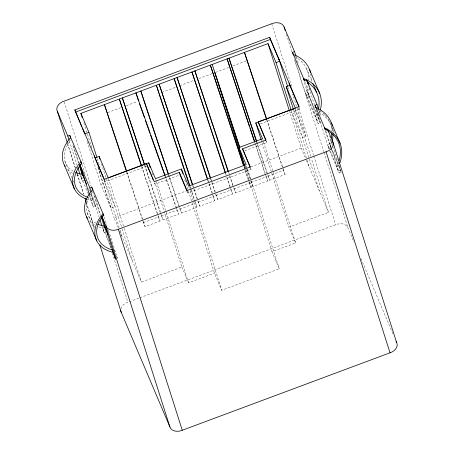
<?xml version="1.0" encoding="UTF-8"?>
<svg xmlns="http://www.w3.org/2000/svg" width="454" height="454" viewBox="0 0 454 454"><rect width="100%" height="100%" fill="white"/><g stroke="black" fill="none" stroke-linecap="round" stroke-linejoin="round"><path stroke-width="0.34" stroke-dasharray="2.27 1.7" d="M107.689 112.592L120.673 107.751M126.286 105.663L137.261 101.571M161.789 92.423L176.107 87.089M179.688 85.749L193.268 80.687M198.778 78.633L212.313 73.588M215.451 72.419L229.741 67.09M232.868 65.926L246.42 60.87M82.798 175.59L80.852 176.317A37.427 25.81 -23 0 1 76.437 175.062M84.325 180.386L82.378 181.112L81.448 178.921L82.747 178.439M315.978 109.567L320.263 123.045L318.248 123.8L306.217 95.453L308.232 94.699L303.947 81.221M104.505 180.476L105.056 181.765L147.295 166.016M260.335 123.868L299.901 109.119L299.509 107.893M100.828 184.403L104.993 182.854L115.089 206.632L110.924 208.182L100.828 184.403L86.697 139.968M295.032 109.726L295.889 112.422L292.325 113.75L302.415 137.528L305.979 136.2L292.575 94.04M93.019 199.675L91.072 200.401A37.427 25.81 -23 0 1 87.264 199.363M91.385 193.824L95.425 206.542L93.479 207.268L92.599 205.197L94.546 204.47L90.698 193.892M154.456 182.894L155.007 184.188L180.085 174.841M244.644 150.773L266.731 142.533L266.345 141.308M118.398 227.97L114.107 217.852L186.39 190.901M250.727 166.913L301.223 148.089L289.436 111.02M187.252 191.713L187.803 193.012L251.056 169.427L250.665 168.201M104.783 227.318L102.831 228.05A37.523 25.878 -23 0 1 98.473 226.767M110.152 245.291L102.831 228.05L104.414 233.027L103.506 230.887L104.812 230.405M330.228 147.896L328.719 148.458L318.214 115.435M143.39 222.602L158.321 217.035L160.041 221.081L145.11 226.648L143.39 222.602L126.666 172.094M161.34 215.911L177.032 210.06L178.751 214.106L163.06 219.957L160.449 213.215M179.79 209.033L195.339 203.233L197.053 207.285L181.504 213.079L179.341 207.682M198.137 202.189L213.108 196.61L214.827 200.657L199.856 206.241L197.694 200.85M216.036 195.515L230.91 189.971L232.63 194.023L217.755 199.567L215.593 194.17M233.838 188.881L249.308 183.115L251.028 187.162L235.558 192.927L233.39 187.53M251.153 182.423L266.089 176.856L267.809 180.908L252.872 186.475L250.262 179.733M267.928 176.169L283.415 170.398L285.135 174.444L269.648 180.221L267.485 174.824M338.82 165.597L336.806 166.351L338.287 170.999L340.301 170.25L338.82 165.597L331.267 147.8M329.649 150.654L339.161 173.065L341.175 172.31L333.247 147.374M119.743 231.131L141.376 282.093L181.85 267.003L155.132 182.996M192.036 202.603L214.481 273.172L221.734 290.254L279.272 268.796L272.025 251.715L295.645 242.913L288.926 227.085L328.492 212.33L311.393 158.565M129.237 301.711L139.196 298M139.855 297.75L335.665 224.747A9.551 6.901 -17.6 0 1 347.997 227.965L354.075 242.283M181.85 267.003L188.569 282.831L214.481 273.172M330.285 123.289L329.383 121.156A48.618 33.528 -23 0 1 331.789 131.246M334.263 132.659L331.051 125.083A48.618 33.528 -23 0 1 332.788 131.791M306.467 68.497L311.983 81.493M309.316 88.326A48.601 33.517 -23 0 1 307.67 92.207L317.879 116.258L319.355 120.906M331.42 142.04A51.682 35.639 -23 0 1 330.183 145.257L330.994 147.164M308.232 94.699L320.263 123.045M341.175 172.31L331.028 147.913M308.175 85.63A50.212 34.629 -23 0 1 305.656 92.962L315.859 117.007L317.34 121.661M330.784 139.191A48.618 33.528 -23 0 1 328.168 146.006L329.303 148.674A48.618 33.528 -23 0 0 331.919 141.858M330.376 151.199L336.806 166.351A48.618 33.528 -23 0 0 338.429 162.634M299.356 107.836L299.901 109.119M360.981 258.559L393.312 334.723M295.889 112.422L305.979 136.2M301.223 148.089L306.058 159.473M306.325 160.103L328.492 212.33M266.18 141.239L266.731 142.533M250.506 168.133L251.056 169.427M88.485 188.688L89.591 191.293M114.544 250.313L115.089 251.59L114.726 250.455M94.546 204.47L95.425 206.542M116.4 255.931L117.223 257.861M88.314 193.892L80.852 176.317L82.378 181.112M88.587 194.545L92.599 205.197M110.418 245.932L111.236 247.85M87.191 212.807L94.239 229.412M65.013 161.397L71.919 177.673M73.304 180.925L73.854 182.23M165.341 176.135L178.751 214.106M164.995 175.965L175.851 206.718M176.09 207.382L177.032 210.06M266.804 119.459L285.135 174.444M256.907 142L267.639 174.183M267.86 174.852L269.648 180.221M255.738 144.695L265.125 172.861M266.021 175.539L267.809 180.908M245.943 165.687L252.872 186.475M244.099 166.374L244.99 169.058M245.217 169.728L249.013 181.129M249.24 181.799L251.028 187.162M228.629 172.14L229.52 174.824M229.747 175.494L233.543 186.895M233.77 187.564L235.558 192.927M225.7 173.235L226.149 174.574M227.04 177.259L230.621 187.984M230.842 188.654L232.63 194.023M210.826 178.78L215.746 193.529M215.968 194.204L217.755 199.567M207.898 179.869L212.812 194.624M213.039 195.294L214.827 200.657M192.927 185.453L197.848 200.203M198.069 200.872L199.856 206.241M190.124 186.498L190.572 187.837M190.799 188.506L194.596 199.908M194.823 200.577L197.053 207.285M168.763 174.858L179.495 207.047M179.716 207.716L181.504 213.079M144.73 164.972L160.381 211.91M161.272 214.594L163.06 219.957M141.71 166.096L158.032 215.048M158.253 215.718L160.041 221.081M126.779 171.663L143.095 220.616M143.322 221.285L145.11 226.648M266.691 119.89L283.415 170.398M256.555 141.824L257.225 143.844M257.446 144.52L267.258 174.149M254.717 142.511L265.42 174.835M265.641 175.511L266.089 176.856M245.58 165.591L246.25 167.611M246.471 168.281L250.041 179.058M243.957 166.953L248.639 181.095M248.86 181.765L249.308 183.115M229.599 176.084L233.169 186.861M225.337 173.139L225.78 174.484M226.677 177.179L230.24 187.95M230.467 188.626L230.91 189.971M210.463 178.683L215.366 193.495M207.535 179.773L208.647 183.144M208.868 183.813L212.438 194.59M212.659 195.26L213.108 196.61M192.592 185.442L197.473 200.18M189.761 186.401L190.43 188.421M190.652 189.091L194.221 199.868M194.443 200.543L195.339 203.233M168.417 174.688L169.081 176.708M169.308 177.383L179.12 207.013M144.616 165.404L160.228 212.54M141.597 166.527L157.651 215.014M157.879 215.69L158.321 217.035M329.598 135.916L332.39 144.678M325.87 131.28L330.801 146.778M331.658 149.474L339.161 173.065M330.183 145.257L330.818 147.249M318.731 109.964L320.445 115.356M325.37 130.86L330.733 147.709M328.168 146.006L329.224 149.326M309.117 88.002L314.474 104.851M304.748 81.34L318.248 123.8M307.67 92.207L309.146 96.861L307.131 97.61L305.656 92.962M296.229 56.96L298.159 63.027M295.287 61.08L306.217 95.453M286.423 34.368L292.001 51.904M294.362 59.326L323.753 151.738M323.969 152.413L347.997 227.965M271.73 23.733L291.899 87.14M298.55 108.052L313.566 155.274M313.782 155.943L335.665 224.747M295.577 108.835L311.183 157.896M287.751 86.845L289.039 90.885M293.693 110.089L309.072 158.446M309.282 159.121L319.372 190.839M291.252 110.384L306.915 159.638M307.131 160.313L309.276 167.061M262.73 139.412L263.371 141.432M263.581 142.102L295.645 242.913M261.356 140.388L261.992 142.403M262.208 143.078L271.611 172.645M271.827 173.32L288.926 227.085M247.64 169.336L251.062 180.085M251.272 180.76L279.272 268.796M244.876 166.363L245.733 169.053M245.949 169.728L248.94 179.137M249.796 181.821L272.025 251.715M244.553 166.204L245.41 168.894M188.813 186.753L189.244 188.098M190.095 190.788L193.518 201.542M193.733 202.212L221.734 290.254M184.772 179.756L188.189 190.51M188.404 191.179L191.826 201.934M187.02 190.561L187.803 193.012M155.654 179.336L156.295 181.35M156.511 182.02L165.914 211.592M166.13 212.262L188.569 282.831M151.925 172.912L152.567 174.932M154.615 182.962L155.007 184.188M108.461 178.598L124.061 227.658M124.277 228.328L141.376 282.093M101.463 163.798L121.95 228.22M122.166 228.895L132.25 260.602M104.664 180.539L105.056 181.765M97.287 158.616L100.067 167.367M104.136 180.159L119.152 227.375M120.015 230.076L122.16 236.823M83.882 122.824L91.81 147.76M98.03 167.305L114.107 217.852M97.939 167.356L110.924 208.182M104.295 217.006L107.065 225.706M108.551 230.394L117.495 258.508M94.602 196.026L100.567 214.765M64.196 101.866L91.226 186.855M92.724 191.577L100.448 215.86M105.169 230.7L110.748 248.242M112.252 252.963L127.909 302.205A9.551 6.901 -17.6 0 0 120.923 308.612M91.373 192.734L99.034 216.83M102.014 226.206L103.506 230.887M82.015 164.376L85.42 175.085M89.648 195.22L93.479 207.268M73.474 146.273L78.792 162.992M72.963 145.399L78.497 162.804M69.314 140.768L76.976 164.864M80.171 174.909L81.448 178.921M67.453 143.169L75.392 168.128M77.322 174.194L83.547 193.756M86.334 202.529L94.273 227.488M67.515 143.617L75.239 167.901M77.169 173.967L83.604 194.204M86.181 202.302L94.12 227.261M72.487 173.246A37.427 25.81 -23 0 1 66.335 168.116M94.58 224.946A37.523 25.878 -23 0 1 88.507 219.827M73.321 171.266A33.84 23.336 -23 0 1 70.92 140.076M92.633 198.449A33.84 23.336 -23 0 1 88.456 197.473M95.993 223.181A35.333 24.368 -23 0 1 92.349 191.792M318.685 112.195A48.618 33.528 -23 0 1 330.2 123.21M320.149 110.424A48.601 33.517 -23 0 1 319.525 112.371M319.031 113.67A48.601 33.517 -23 0 1 317.879 116.258M332.89 128.822A51.682 35.639 -23 0 1 333.071 133.124M310.735 73.764A48.601 33.517 -23 0 1 311.041 80.579M316.387 108.954A48.618 33.528 -23 0 1 319.236 110.464M319.775 110.799A48.618 33.528 -23 0 1 325.019 114.998M325.427 115.43A48.618 33.528 -23 0 1 329.065 120.537M317.346 113.347A50.212 34.629 -23 0 1 315.859 117.007M294.538 56.534A50.212 34.629 -23 0 1 308.868 80.205"/><path stroke-width="0.68" d="M81.777 126.853L74.825 109.942L269.67 37.296L299.118 106.667L258.241 121.91L265.908 140.587M75.512 112.098L270.357 39.458L269.67 37.296M82.168 117.433L80.88 113.387L268.002 43.624L276.055 62.595L291.252 110.384M69.099 140.099L67.822 136.087L69.768 135.36L81.799 163.707L79.853 164.433L89.432 194.55M293.358 55.013L292.501 52.318L294.515 51.569L284.062 26.951A9.551 6.901 -17.6 0 0 271.73 23.733L63.98 101.191A9.551 6.901 -17.6 0 0 57.374 111.463L67.243 142.494M80.88 113.387L88.933 132.358L84.773 133.913L84.086 131.751M276.055 62.595L279.619 61.267L270.357 39.458M294.703 108.41L255.795 122.915L262.514 138.742L238.895 147.55L246.147 164.632L188.603 186.083L181.35 169.002L155.438 178.66L148.725 162.833L108.245 177.923L99.12 156.431L94.96 157.986L94.177 155.529M293.477 109.425L286.241 86.669L289.805 85.341L299.078 107.195M318.515 109.295L317.011 104.573L306.546 79.915L304.532 80.664L292.501 52.318M258.241 121.91L265.953 140.082L242.561 148.804L250.273 166.976L187.02 190.561L179.307 172.384L154.224 181.736L146.511 163.565L104.272 179.313L74.825 109.942M91.158 192.065L89.881 188.052L91.839 187.32L103.87 215.667L101.912 216.399L115.537 259.234L113.131 252.316A37.523 25.878 -23 0 1 103.047 213.732L103.467 215.048A35.333 24.368 -23 0 0 112.91 250.052M315.644 107.348L314.997 105.328L317.011 104.573M99.852 245.024L121.303 312.477L169.938 427.049A9.551 6.901 -17.6 0 0 182.27 430.267L390.02 352.809A9.551 6.901 -17.6 0 0 396.626 342.537L332.697 141.523L327.459 129.18L325.444 129.929L314.997 105.328M101.912 216.399L106.003 226.035A9.551 6.901 -17.6 0 0 118.335 229.253L326.091 151.795A9.551 6.901 -17.6 0 0 332.697 141.523M309.605 69.7L319.815 93.745M331.465 123.011L340.097 143.351M312.812 83.445L316.676 92.542M303.63 78.985L304.18 80.284L303.624 78.525A48.601 33.517 -23 0 1 320.331 109.777M396.075 341.232L396.626 342.537M286.241 86.669L295.367 108.16M250.228 167.481L242.561 148.804M180.085 174.841L186.974 191.066M147.295 166.016L150.325 173.156M150.876 174.455L151.698 176.402M152.255 177.701L153.077 179.648M82.322 128.136L84.501 133.272M95.232 158.628L103.143 177.264M103.688 178.553L104.233 179.835M57.374 111.463L67.822 136.087M79.853 164.433L89.881 188.052M86.555 184.131L82.407 174.364A33.84 23.336 -23 0 1 75.676 172.441M97.752 224.083A35.333 24.368 -23 0 0 104.426 226.183L107.95 234.485M106.412 231.148L104.426 226.183M111.775 249.127L113.131 252.316M86.459 216.632L96.764 240.904M64.258 164.91L74.479 188.995M165.108 175.471L135.933 92.86L138.549 101.089M139.497 103.762L144.451 117.802M145.399 120.475L149.882 133.175M150.592 135.184L164.757 175.295M266.804 119.459L244.451 52.409L266.464 119.22M256.68 141.33L228.964 58.18L256.334 141.154M254.842 142.011L227.125 58.867L229.741 67.09M239.905 147.584L212.188 64.434L244.343 165.528M243.872 165.704L210.344 65.121L243.287 164.933M228.402 171.47L194.874 70.892L228.039 171.374M225.479 172.565L191.946 71.982L225.116 172.463M210.605 178.11L177.071 77.526L210.236 178.008M207.671 179.199L174.143 78.616L207.086 178.428M192.706 184.784L159.172 84.2L192.371 184.767M189.903 185.828L156.369 85.244L158.985 93.467M168.542 174.188L140.819 91.038L168.19 174.013M144.508 164.303L122.376 97.916L144.395 164.728M141.489 165.426L119.357 99.046L121.768 106.639M126.779 171.663L104.426 104.613L126.439 171.425M229.962 67.765L249.587 127.024M250.035 128.368L254.268 141.166M214.804 72.657L239.78 148.083M159.212 94.143L189.318 185.05M121.973 107.269L141.149 165.182M327.459 129.18L328.316 131.876M306.546 79.915L307.835 83.962M294.515 51.569L296.014 56.285M326.091 151.795L390.02 352.809M284.062 26.951L285.135 30.322M289.028 82.889L290.231 86.68M278.932 59.111L287.541 86.169M268.002 43.624L289.221 110.345M255.795 122.915L261.141 139.713M238.895 147.55L244.666 165.693M181.35 169.002L182.849 173.706M179.307 172.384L179.892 174.228M148.725 162.833L150.217 167.537M146.511 163.565L147.096 165.404M99.12 156.431L99.971 159.11M88.933 132.358L96.855 157.271M118.335 229.253L182.27 430.267M106.003 226.035L169.938 427.049M91.839 187.32L92.69 189.999M101.418 217.443L104.823 228.152M100.101 220.179L101.804 225.536M79.643 165.67L82.798 175.59M69.768 135.36L70.62 138.033M79.563 166.147L82.327 174.852M77.827 167.543L79.955 174.24M76.465 171.499L77.112 173.524M85.046 198.477L86.118 201.854M86.657 199.147A37.427 25.81 -23 0 1 80.92 161.63L81.567 163.667A33.84 23.336 -23 0 0 87.804 197.257M121.303 312.477A9.551 6.901 -17.6 0 1 120.747 310.621M65.206 166.561A37.427 25.81 -23 0 1 70.699 137.545M293.415 54.48A48.601 33.517 -23 0 1 310.491 72.578M315.933 107.524A51.682 35.639 -23 0 1 332.345 125.86M339.598 163.673A51.682 35.639 -23 0 0 324.565 127.869L325.019 129.294A48.618 33.528 -23 0 1 326.761 130.173M87.395 218.278A37.523 25.878 -23 0 1 92.741 189.46M328.412 131.138A48.618 33.528 -23 0 1 339.064 160.773M332.918 133.919A48.618 33.528 -23 0 1 332.078 141.239M331.761 133.05A48.618 33.528 -23 0 1 331.091 137.954M307.432 82.185A50.212 34.629 -23 0 1 318.509 109.068M308.686 82.6A50.212 34.629 -23 0 1 308.419 84.416"/></g></svg>
